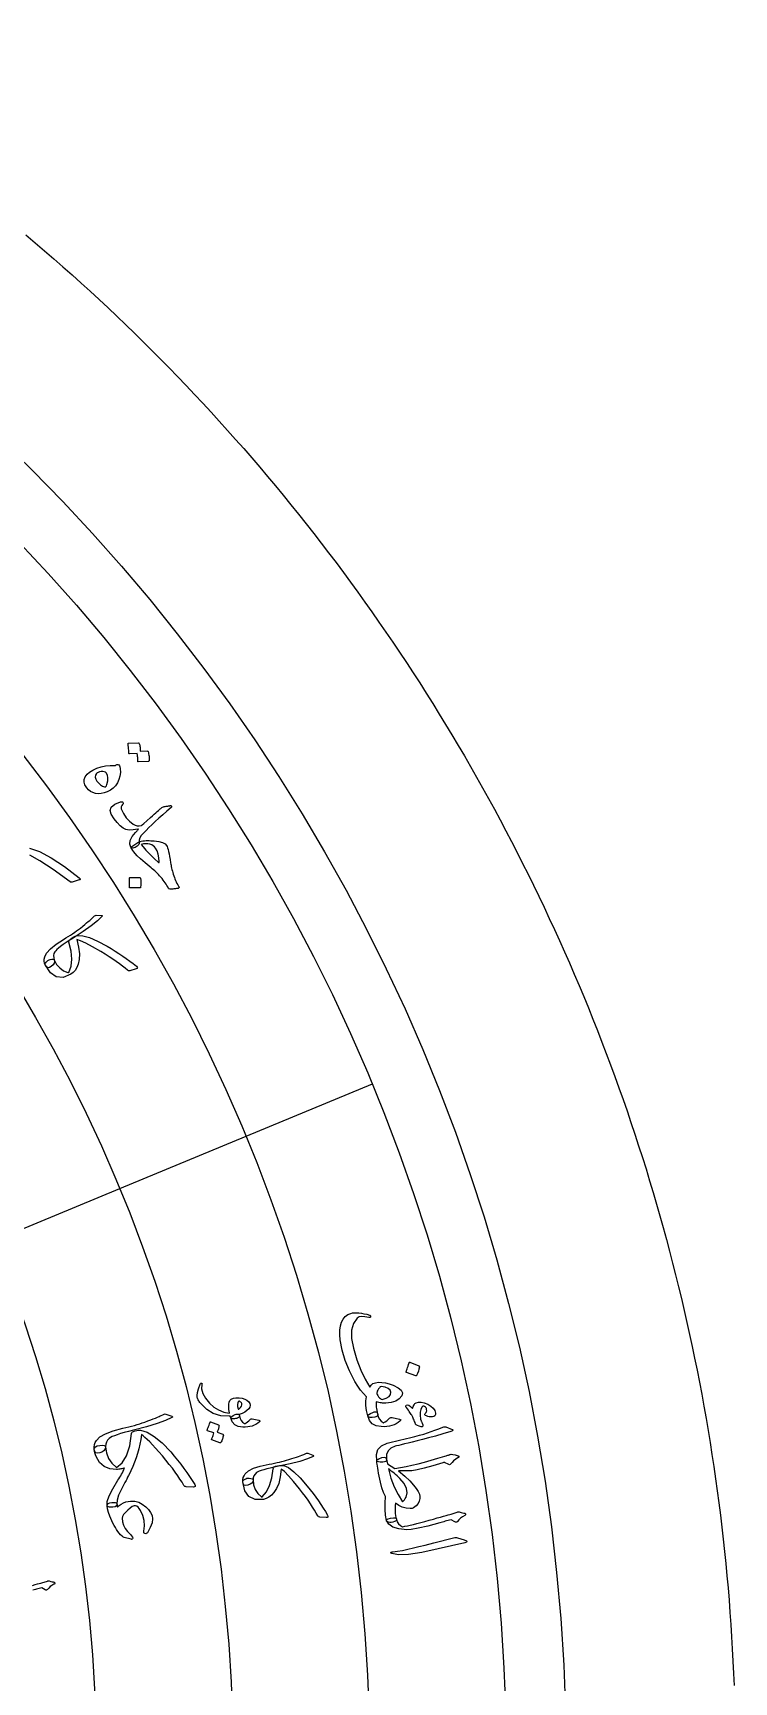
# Model space of a CAD drawing. Header units: millimetres. Extents: x -65 to 65, y -65 to 84.
# Drawn here: x 42.1 to 65, y 2.5 to 56.3 of the extents above; entities that cross this region are included whole.
import ezdxf

# ---------------------------------------------------------------- set-up
doc = ezdxf.new("R2010")
doc.units = ezdxf.units.MM
for name, color, linetype in [('CUT_OUTER', 1, 'Continuous'), ('ENGRAVE', 7, 'Continuous'), ('ENGRAVE_FINE', 8, 'Continuous'), ('GUIDE', 3, 'Continuous'), ('TEXT', 5, 'Continuous')]:
    doc.layers.add(name, color=color, linetype=linetype)

msp = doc.modelspace()

# ---------------------------------------------------------------- linework, layer by layer
at = {"layer": 'CUT_OUTER'}
msp.add_lwpolyline([(41.8491, 49.7359), (42.1534, 49.4782), (42.4562, 49.2186), (42.7574, 48.9571), (43.057, 48.6939), (43.355, 48.4288), (43.6513, 48.1618), (43.946, 47.8931), (44.2391, 47.6225), (44.5304, 47.3502), (44.8201, 47.0761), (45.1081, 46.8002), (45.3945, 46.5225), (45.6791, 46.2431), (45.9619, 45.9619), (46.2431, 45.6791), (46.5225, 45.3945), (46.8002, 45.1081), (47.0761, 44.8201), (47.3502, 44.5304), (47.6225, 44.2391), (47.8931, 43.946), (48.1618, 43.6513), (48.4288, 43.355), (48.6939, 43.057), (48.9571, 42.7574), (49.2186, 42.4562), (49.4782, 42.1534), (49.7359, 41.8491), (49.9917, 41.5431), (50.2457, 41.2356), (50.4978, 40.9265), (50.7479, 40.6159), (50.9962, 40.3037), (51.2425, 39.9901), (51.4869, 39.6749), (51.7294, 39.3582), (51.9699, 39.0401), (52.2085, 38.7205), (52.4451, 38.3994), (52.6797, 38.0769), (52.9124, 37.7529), (53.143, 37.4275), (53.3717, 37.1007), (53.5983, 36.7726), (53.8229, 36.443), (54.0455, 36.1121), (54.2661, 35.7798), (54.4846, 35.4461), (54.7011, 35.1111), (54.9155, 34.7748), (55.1278, 34.4372), (55.3381, 34.0983), (55.5463, 33.7581), (55.7524, 33.4167), (55.9564, 33.074), (56.1582, 32.73), (56.358, 32.3848), (56.5557, 32.0384), (56.7512, 31.6908), (56.9446, 31.3419), (57.1358, 30.9919), (57.3249, 30.6408), (57.5118, 30.2885), (57.6966, 29.935), (57.8792, 29.5804), (58.0596, 29.2247), (58.2378, 28.8679), (58.4138, 28.5101), (58.5877, 28.1511), (58.7593, 27.7911), (58.9287, 27.43), (59.0959, 27.0679), (59.2609, 26.7048), (59.4236, 26.3407), (59.5841, 25.9756), (59.7424, 25.6095), (59.8984, 25.2424), (60.0522, 24.8744), (60.2037, 24.5055), (60.3529, 24.1356), (60.4999, 23.7648), (60.6445, 23.3932), (60.7869, 23.0206), (60.927, 22.6472), (61.0648, 22.2729), (61.2004, 21.8978), (61.3336, 21.5219), (61.4645, 21.1452), (61.5931, 20.7676), (61.7193, 20.3893), (61.8433, 20.0102), (61.9649, 19.6304), (62.0842, 19.2498), (62.2011, 18.8685), (62.3157, 18.4865), (62.428, 18.1038), (62.5379, 17.7204), (62.6454, 17.3363), (62.7506, 16.9516), (62.8535, 16.5663), (62.9539, 16.1803), (63.052, 15.7937), (63.1478, 15.4065), (63.2411, 15.0188), (63.3321, 14.6305), (63.4206, 14.2416), (63.5068, 13.8522), (63.5906, 13.4622), (63.672, 13.0718), (63.751, 12.6809), (63.8277, 12.2895), (63.9019, 11.8976), (63.9737, 11.5053), (64.043, 11.1125), (64.11, 10.7194), (64.1746, 10.3258), (64.2367, 9.9318), (64.2965, 9.5375), (64.3538, 9.1428), (64.4087, 8.7477), (64.4611, 8.3524), (64.5112, 7.9567), (64.5588, 7.5607), (64.604, 7.1644), (64.6467, 6.7679), (64.687, 6.3711), (64.7249, 5.9741), (64.7603, 5.5768), (64.7933, 5.1794), (64.8239, 4.7817), (64.852, 4.3839), (64.8777, 3.9858), (64.9009, 3.5877), (64.9217, 3.1894), (64.9401, 2.791), (64.956, 2.3925)], dxfattribs=at)
at = {"layer": 'ENGRAVE'}
for radius in [57.525, 48.6086]:
    msp.add_circle((0, 0), radius, dxfattribs=at)
at = {"layer": 'ENGRAVE_FINE'}
for points in [[(53.1462, 22.0139), (44.9085, 18.6017)], [(44.9085, 18.6017), (36.6709, 15.1896)]]:
    msp.add_lwpolyline(points, dxfattribs=at)
for radius in [53.0668, 44.1504]:
    msp.add_circle((0, 0), radius, dxfattribs=at)
at = {"layer": 'GUIDE'}
msp.add_circle((0, 0), 59.475, dxfattribs=at)
at = {"layer": 'TEXT'}
for points in [[(45.8128, 32.8918), (45.8192, 32.8907), (45.8252, 32.887), (45.8308, 32.8807), (45.8361, 32.8718), (45.8466, 32.8342), (45.8553, 32.7968), (45.8621, 32.7595), (45.8672, 32.7224), (45.8704, 32.6851), (45.8717, 32.6474), (45.8711, 32.6091), (45.8686, 32.5704), (45.8659, 32.5614), (45.8609, 32.5547), (45.8537, 32.5504), (45.8442, 32.5485), (45.5166, 32.5336), (45.5109, 32.5354), (45.5067, 32.5413), (45.5041, 32.5511), (45.5032, 32.5649), (45.5039, 32.5753), (45.5037, 32.5914), (45.5025, 32.613), (45.5004, 32.6403), (45.4974, 32.6734), (45.4935, 32.7128), (45.4888, 32.7584), (45.4831, 32.8102), (45.2275, 32.7988), (45.2184, 32.8002), (45.2122, 32.8059), (45.209, 32.8162), (45.2087, 32.8308), (45.2085, 32.8434), (45.2076, 32.8631), (45.2062, 32.8897), (45.2041, 32.9234), (45.2012, 32.9643), (45.197, 33.0131), (45.1916, 33.0696), (45.185, 33.1338), (45.1859, 33.1417), (45.1888, 33.147), (45.1936, 33.1496), (45.2003, 33.1497), (45.5213, 33.1589), (45.5277, 33.1578), (45.5337, 33.1542), (45.5393, 33.1479), (45.5446, 33.1391), (45.555, 33.1081), (45.5635, 33.0769), (45.5702, 33.0456), (45.575, 33.014), (45.5781, 32.9825), (45.5798, 32.951), (45.58, 32.9196), (45.5787, 32.8883)], [(44.8481, 32.4514), (44.8781, 32.4344), (44.9012, 32.4074), (44.9175, 32.3704), (44.9271, 32.3234), (44.9318, 32.1933), (44.9183, 32.0712), (44.8867, 31.9572), (44.837, 31.8512), (44.7733, 31.7574), (44.697, 31.6774), (44.6081, 31.6114), (44.5066, 31.5591), (44.4057, 31.5231), (44.3077, 31.5028), (44.2124, 31.498), (44.1198, 31.5088), (44.0337, 31.5338), (43.9576, 31.572), (43.8914, 31.6232), (43.8352, 31.6876), (43.7765, 31.7824), (43.7488, 31.8744), (43.7521, 31.9638), (43.7863, 32.0504), (43.846, 32.1311), (43.9284, 32.2045), (44.0335, 32.2707), (44.1614, 32.3295), (44.3041, 32.3769), (44.4504, 32.407), (44.6003, 32.4196), (44.7539, 32.4147), (44.7603, 32.4155), (44.7696, 32.4193), (44.7816, 32.4263), (44.7963, 32.4365), (44.8128, 32.447), (44.8269, 32.4529), (44.8387, 32.4544), (44.8481, 32.4514)], [(44.4168, 31.7165), (44.4411, 31.7152), (44.4622, 31.7278), (44.4801, 31.7541), (44.4948, 31.7943), (44.5204, 31.9158), (44.525, 32.0197), (44.5087, 32.1059), (44.4715, 32.1744), (44.4447, 32.2003), (44.4087, 32.2162), (44.3638, 32.2222), (44.3098, 32.2183), (44.2563, 32.2076), (44.2126, 32.1934), (44.1787, 32.1756), (44.1546, 32.1545), (44.122, 32.0995), (44.1135, 32.0399), (44.1291, 31.9756), (44.1688, 31.9065), (44.2246, 31.8388), (44.2845, 31.7846), (44.3486, 31.7438), (44.4168, 31.7165)], [(45.5496, 29.9286), (45.5534, 29.8998), (45.548, 29.8715), (45.5337, 29.8439), (45.5103, 29.8167), (45.4783, 29.7879), (45.445, 29.7643), (45.4106, 29.7457), (45.375, 29.7323), (45.3417, 29.7252), (45.3143, 29.7257), (45.2927, 29.7338), (45.277, 29.7495), (45.2432, 29.8556), (45.2575, 29.9716), (45.3198, 30.0977), (45.4302, 30.234), (45.4505, 30.2557), (45.468, 30.2744), (45.4829, 30.2903), (45.4951, 30.3033), (45.5046, 30.3134), (45.5113, 30.3206), (45.5154, 30.3249), (45.5167, 30.3264), (45.5226, 30.3368), (45.522, 30.3429), (45.5151, 30.3448), (45.5017, 30.3424), (45.352, 30.3162), (45.2232, 30.3123), (45.1153, 30.3308), (45.0282, 30.3717), (44.9296, 30.4496), (44.8313, 30.5524), (44.733, 30.6801), (44.6346, 30.8326), (44.5967, 30.9538), (44.6343, 31.0605), (44.7475, 31.1528), (44.9367, 31.2302), (44.9622, 31.2356), (44.9838, 31.2354), (45.0015, 31.2298), (45.0153, 31.2187), (45.0235, 31.2041), (45.0246, 31.1878), (45.0186, 31.1698), (45.0054, 31.1503), (44.9772, 31.1085), (44.9607, 31.0699), (44.9558, 31.0344), (44.9624, 31.002), (45.0375, 30.8465), (45.1266, 30.7111), (45.23, 30.5957), (45.348, 30.5003), (45.4105, 30.4665), (45.4766, 30.4485), (45.5462, 30.4463), (45.6193, 30.46), (45.6452, 30.4795), (45.7029, 30.5289), (45.7923, 30.6084), (45.9134, 30.7178), (45.9784, 30.7759), (46.0373, 30.8283), (46.09, 30.8748), (46.1364, 30.9156), (46.1761, 30.9505), (46.2086, 30.9795), (46.2339, 31.0026), (46.252, 31.0197), (46.2814, 31.0435), (46.3092, 31.0614), (46.3356, 31.0732), (46.3605, 31.0791), (46.3932, 31.0838), (46.4237, 31.0882), (46.452, 31.0921), (46.4781, 31.0957), (46.5019, 31.0991), (46.5232, 31.1025), (46.542, 31.1059), (46.5584, 31.1093), (46.5723, 31.1109), (46.5839, 31.1086), (46.5932, 31.1025), (46.6, 31.0926), (46.6032, 31.0789), (46.6023, 31.0663), (46.5974, 31.055), (46.5884, 31.0448), (46.4465, 30.9233), (46.3131, 30.8067), (46.1881, 30.6951), (46.0715, 30.5884), (45.9631, 30.4868), (45.863, 30.3905), (45.771, 30.2995), (45.6872, 30.2138), (45.6127, 30.128), (45.565, 30.0519), (45.5439, 29.9854), (45.5496, 29.9286)], [(46.5712, 29.2435), (46.5774, 29.2031), (46.585, 29.161), (46.5939, 29.117), (46.6041, 29.0713), (46.6158, 29.0238), (46.6287, 28.9744), (46.643, 28.9232), (46.6586, 28.8703), (46.6768, 28.8179), (46.6956, 28.7664), (46.7151, 28.7159), (46.7353, 28.6664), (46.7567, 28.6182), (46.78, 28.5717), (46.8051, 28.5268), (46.8321, 28.4836), (46.8393, 28.47), (46.844, 28.4569), (46.8463, 28.4445), (46.846, 28.4327), (46.8423, 28.4223), (46.8341, 28.4139), (46.8215, 28.4076), (46.8045, 28.4033), (46.7679, 28.3995), (46.7338, 28.3958), (46.7023, 28.3923), (46.6732, 28.3891), (46.6468, 28.3863), (46.623, 28.3844), (46.602, 28.3833), (46.5836, 28.383), (46.5527, 28.3848), (46.5286, 28.3896), (46.5111, 28.3974), (46.5003, 28.4082), (46.4784, 28.4527), (46.4541, 28.4976), (46.4273, 28.5428), (46.3982, 28.5885), (46.3664, 28.6343), (46.3319, 28.6803), (46.2945, 28.7264), (46.2544, 28.7725), (46.2131, 28.8178), (46.1723, 28.8613), (46.1321, 28.903), (46.0924, 28.9428), (46.0531, 28.9807), (46.0139, 29.0166), (45.9749, 29.0504), (45.936, 29.0821), (45.7376, 29.245), (45.5841, 29.3756), (45.4755, 29.4747), (45.4122, 29.5427), (45.3732, 29.5951), (45.3377, 29.6469), (45.3057, 29.6984), (45.277, 29.7495), (45.4045, 29.8372), (45.502, 29.9005), (45.5695, 29.9392), (45.6071, 29.9534), (45.6617, 29.9585), (45.7161, 29.9623), (45.7702, 29.9648), (45.8241, 29.966), (45.8777, 29.966), (45.9311, 29.9646), (45.9842, 29.9619), (46.0371, 29.9579), (46.1884, 29.9365), (46.3059, 29.9047), (46.3893, 29.8626), (46.4388, 29.8104), (46.4551, 29.7765), (46.4718, 29.732), (46.4888, 29.6768), (46.506, 29.6111), (46.523, 29.5349), (46.5396, 29.4481), (46.5557, 29.351), (46.5712, 29.2435)], [(46.2022, 29.2849), (46.1898, 29.4088), (46.1655, 29.5231), (46.1293, 29.6279), (46.0813, 29.723), (46.0476, 29.7651), (46.0055, 29.8002), (45.955, 29.8281), (45.8961, 29.8489), (45.8331, 29.861), (45.7652, 29.8639), (45.6925, 29.8577), (45.6149, 29.8422), (45.6727, 29.7587), (45.7643, 29.6525), (45.8897, 29.5235), (46.0486, 29.3712), (46.1655, 29.2616), (46.1729, 29.2567), (46.1794, 29.2533), (46.1848, 29.2514), (46.1894, 29.2511), (46.1951, 29.2531), (46.1991, 29.2594), (46.2015, 29.27), (46.2022, 29.2849)], [(45.5657, 28.7592), (45.5719, 28.7578), (45.5775, 28.754), (45.5825, 28.7477), (45.587, 28.739), (45.5997, 28.6652), (45.6048, 28.5915), (45.6023, 28.5178), (45.5922, 28.4442), (45.5889, 28.4357), (45.5841, 28.4298), (45.5776, 28.4265), (45.5694, 28.4259), (45.2477, 28.4207), (45.2389, 28.4225), (45.2333, 28.4284), (45.231, 28.4384), (45.232, 28.4526), (45.2328, 28.4648), (45.2337, 28.4839), (45.2345, 28.5097), (45.2354, 28.5424), (45.236, 28.5822), (45.236, 28.6295), (45.2355, 28.6845), (45.2345, 28.747), (45.2353, 28.7559), (45.238, 28.7618), (45.2426, 28.7647), (45.249, 28.7646)], [(42.7764, 26.0718), (42.7857, 26.0186), (42.7717, 25.965), (42.7344, 25.9108), (42.6738, 25.8561), (42.6163, 25.8224), (42.5661, 25.8178), (42.5232, 25.8423), (42.4876, 25.8958), (42.4621, 25.9638), (42.4496, 26.032), (42.4502, 26.1003), (42.4638, 26.1688), (42.5261, 26.2952), (42.6498, 26.4332), (42.8349, 26.5828), (43.0817, 26.7438), (43.1581, 26.79), (43.2323, 26.8363), (43.3043, 26.8827), (43.3742, 26.9292), (43.4417, 26.9756), (43.5066, 27.022), (43.569, 27.0682), (43.6289, 27.1144), (43.704, 27.1743), (43.772, 27.229), (43.8327, 27.2785), (43.8862, 27.3229), (43.9321, 27.3619), (43.9702, 27.3952), (44.0003, 27.4229), (44.0226, 27.445), (44.0598, 27.4821), (44.0913, 27.5084), (44.1173, 27.5238), (44.1376, 27.5284), (44.3145, 27.5247), (44.3348, 27.521), (44.3445, 27.513), (44.3435, 27.5008), (44.3319, 27.4845), (44.1876, 27.3469), (43.9821, 27.185), (43.7155, 26.9987), (43.3877, 26.788), (43.2665, 26.7101), (43.1587, 26.6385), (43.0644, 26.573), (42.9835, 26.5137), (42.9162, 26.4607), (42.8627, 26.4142), (42.823, 26.374), (42.7971, 26.3402), (42.7667, 26.2787), (42.7531, 26.2134), (42.7564, 26.1445), (42.7764, 26.0718)], [(43.5073, 26.7352), (43.5668, 26.4868), (43.5953, 26.2699), (43.5931, 26.0846), (43.5606, 25.9312), (43.5148, 25.8231), (43.4593, 25.7327), (43.3943, 25.6599), (43.32, 25.6044), (43.0651, 25.5033), (42.8416, 25.5189), (42.649, 25.6506), (42.4859, 25.8985), (42.4798, 25.9194), (42.4817, 25.9425), (42.4918, 25.9678), (42.5099, 25.9952), (42.5396, 26.0281), (42.5711, 26.0541), (42.6045, 26.0733), (42.6396, 26.0857), (42.6931, 26.0971), (42.7334, 26.099), (42.7607, 26.0915), (42.7748, 26.0745), (42.852, 25.9283), (42.9525, 25.8105), (43.0763, 25.721), (43.2237, 25.6595), (43.2344, 25.6568), (43.243, 25.657), (43.2494, 25.66), (43.2535, 25.666), (43.3226, 25.865), (43.3461, 26.0951), (43.3235, 26.3564), (43.2543, 26.6483), (43.2525, 26.6823), (43.2693, 26.7177), (43.3045, 26.7545), (43.3583, 26.7927), (43.4088, 26.8216), (43.4564, 26.8438), (43.501, 26.8593), (43.5426, 26.8682), (43.7073, 26.8612), (43.9217, 26.8016), (44.1859, 26.6886), (44.4993, 26.5208), (44.6327, 26.4411), (44.7621, 26.3608), (44.8874, 26.28), (45.0088, 26.1985), (45.1261, 26.1165), (45.2394, 26.034), (45.3486, 25.951), (45.4538, 25.8676), (45.4811, 25.8375), (45.4888, 25.8125), (45.4769, 25.7928), (45.4453, 25.7782), (45.2441, 25.7215), (45.2226, 25.7174), (45.2022, 25.7187), (45.1829, 25.7254), (45.1646, 25.7375), (45.087, 25.8026), (45.0004, 25.8711), (44.905, 25.9429), (44.8007, 26.018), (44.6874, 26.0959), (44.5651, 26.1763), (44.4337, 26.2591), (44.2932, 26.3442), (44.0258, 26.4986), (43.8055, 26.6146), (43.6326, 26.6932), (43.5073, 26.7352)], [(53.8351, 12.1901), (53.9965, 12.1116), (54.0969, 12.0288), (54.1363, 11.9422), (54.1147, 11.8519), (54.0328, 11.7498), (53.9187, 11.6746), (53.7723, 11.6262), (53.5937, 11.6042), (53.5599, 11.6036), (53.5245, 11.605), (53.4875, 11.6083), (53.4489, 11.6136), (53.4088, 11.6206), (53.3672, 11.629), (53.3241, 11.639), (53.2795, 11.6505), (53.2757, 11.6128), (53.2744, 11.572), (53.2755, 11.528), (53.2792, 11.4809), (53.2859, 11.4305), (53.296, 11.3768), (53.3096, 11.3196), (53.3266, 11.259), (53.3302, 11.2439), (53.3309, 11.2296), (53.3287, 11.216), (53.3235, 11.2032), (53.3127, 11.1864), (53.2948, 11.1723), (53.2699, 11.1609), (53.2379, 11.1521), (53.1464, 11.1385), (53.0774, 11.1405), (53.0311, 11.1582), (53.0074, 11.1916), (52.9643, 11.3691), (52.9426, 11.5329), (52.9423, 11.6831), (52.9637, 11.82), (52.8679, 11.919), (52.7731, 12.0349), (52.6792, 12.1676), (52.5861, 12.3171), (52.4059, 12.6604), (52.2654, 13.0003), (52.1647, 13.3377), (52.1037, 13.6734), (52.0916, 13.8408), (52.0949, 13.9926), (52.1137, 14.129), (52.1481, 14.2501), (52.2001, 14.3535), (52.268, 14.4361), (52.352, 14.4977), (52.4522, 14.5382), (52.5106, 14.5508), (52.5742, 14.5576), (52.6429, 14.5585), (52.7168, 14.5535), (52.7959, 14.543), (52.8804, 14.5277), (52.9702, 14.5073), (53.0653, 14.4819), (53.0769, 14.4756), (53.0858, 14.4686), (53.0921, 14.4609), (53.0958, 14.4525), (53.0982, 14.4395), (53.0977, 14.4285), (53.0942, 14.4196), (53.0879, 14.4127), (53.0782, 14.4061), (53.0672, 14.4024), (53.055, 14.4017), (53.0415, 14.4039), (52.9115, 14.4303), (52.8045, 14.436), (52.7205, 14.4212), (52.6594, 14.3861), (52.5348, 14.2127), (52.4732, 13.9911), (52.4743, 13.7211), (52.537, 13.402), (52.6523, 13.0222), (52.7791, 12.6846), (52.9184, 12.3889), (53.0708, 12.1351), (53.1133, 12.2002), (53.1743, 12.2475), (53.2537, 12.2769), (53.3517, 12.2884), (53.4651, 12.2847), (53.5834, 12.2672), (53.7068, 12.2357), (53.8351, 12.1901)], [(54.6743, 12.8253), (54.6797, 12.8218), (54.6839, 12.8161), (54.6867, 12.8082), (54.6881, 12.798), (54.6767, 12.7213), (54.6581, 12.6473), (54.6322, 12.5759), (54.5992, 12.5073), (54.5934, 12.5001), (54.5869, 12.496), (54.5797, 12.495), (54.5717, 12.4973), (54.2644, 12.6043), (54.2565, 12.6091), (54.2531, 12.6168), (54.2541, 12.6275), (54.2596, 12.641), (54.2643, 12.6527), (54.2712, 12.6711), (54.2802, 12.6962), (54.2914, 12.7279), (54.3046, 12.7667), (54.3197, 12.8131), (54.3368, 12.8671), (54.3557, 12.9287), (54.3592, 12.9372), (54.3637, 12.942), (54.369, 12.9433), (54.3751, 12.9409)], [(48.4836, 11.1859), (48.2085, 11.1985), (47.9641, 11.2688), (47.7499, 11.3964), (47.5656, 11.5811), (47.5448, 11.608), (47.5255, 11.6349), (47.5076, 11.6617), (47.4912, 11.6885), (47.4765, 11.715), (47.4637, 11.7412), (47.4528, 11.7671), (47.4439, 11.7927), (47.4372, 11.8603), (47.4504, 11.9555), (47.4835, 12.0785), (47.5361, 12.2295), (47.5448, 12.2465), (47.5546, 12.2577), (47.5655, 12.2632), (47.5774, 12.2628), (47.5879, 12.2578), (47.5942, 12.2493), (47.5965, 12.2373), (47.5946, 12.2218), (47.5843, 12.076), (47.6225, 11.9252), (47.7092, 11.769), (47.8444, 11.6069), (47.9855, 11.4812), (48.1385, 11.3853), (48.3036, 11.3193), (48.4809, 11.2832), (48.4865, 11.2851), (48.4906, 11.2879), (48.4932, 11.2916), (48.4944, 11.2962), (48.4757, 11.4044), (48.4668, 11.4982), (48.4678, 11.5776), (48.4787, 11.6427), (48.5064, 11.6977), (48.5531, 11.7394), (48.6188, 11.7676), (48.7035, 11.7823), (48.715, 11.7832), (48.7267, 11.7838), (48.7388, 11.784), (48.7512, 11.7839), (48.764, 11.7835), (48.7775, 11.7829), (48.7917, 11.782), (48.8066, 11.7808), (48.9049, 11.7657), (48.9898, 11.7389), (49.0613, 11.7005), (49.1193, 11.6505), (49.1579, 11.5943), (49.1708, 11.5374), (49.1582, 11.48), (49.12, 11.422), (49.0612, 11.3656), (48.9891, 11.3165), (48.9037, 11.2748), (48.805, 11.2403), (48.8065, 11.2342), (48.8082, 11.2283), (48.81, 11.2227), (48.8119, 11.2173), (48.8139, 11.2119), (48.8157, 11.2062), (48.8174, 11.2003), (48.8189, 11.1942), (48.8192, 11.1721), (48.8094, 11.1526), (48.7895, 11.1358), (48.7595, 11.1216), (48.7254, 11.1107), (48.6901, 11.1033), (48.6537, 11.0993), (48.616, 11.0986), (48.5822, 11.1013), (48.5571, 11.1072), (48.5407, 11.1164), (48.5332, 11.1287), (48.5196, 11.1876), (48.5138, 11.1867), (48.5059, 11.1861), (48.4958, 11.1858), (48.4836, 11.1859)], [(53.7623, 11.9684), (53.7365, 12.0361), (53.674, 12.0893), (53.5747, 12.1281), (53.4386, 12.1523), (53.4255, 12.1448), (53.4127, 12.1357), (53.4002, 12.1252), (53.3881, 12.113), (53.3765, 12.0998), (53.3654, 12.0861), (53.3549, 12.0718), (53.3451, 12.0569), (53.3291, 12.0288), (53.3169, 12.0006), (53.3084, 11.9723), (53.3036, 11.944), (53.3045, 11.9162), (53.3138, 11.8861), (53.3314, 11.8538), (53.3574, 11.8191), (53.3874, 11.7853), (53.4162, 11.759), (53.4437, 11.7403), (53.47, 11.7292), (53.6056, 11.774), (53.6995, 11.8288), (53.7518, 11.8936), (53.7623, 11.9684)], [(48.8004, 11.4168), (48.8502, 11.463), (48.8823, 11.5085), (48.8968, 11.5531), (48.8937, 11.597), (48.881, 11.6206), (48.8651, 11.6405), (48.8459, 11.6568), (48.8234, 11.6693), (48.8123, 11.6725), (48.8016, 11.6707), (48.7911, 11.6641), (48.7811, 11.6526), (48.7603, 11.6137), (48.752, 11.5625), (48.756, 11.4991), (48.7724, 11.4234), (48.7758, 11.416), (48.7816, 11.4124), (48.7898, 11.4127), (48.8004, 11.4168)], [(53.7994, 11.14), (54.0401, 11.0856), (54.0673, 11.0758), (54.0791, 11.0619), (54.0756, 11.044), (54.0568, 11.022), (53.9962, 10.9762), (53.9312, 10.937), (53.8619, 10.9045), (53.7882, 10.8784), (53.7098, 10.8591), (53.626, 10.8466), (53.5369, 10.8407), (53.4426, 10.8416), (53.2784, 10.869), (53.1512, 10.9371), (53.0607, 11.0457), (53.0067, 11.1951), (53.0142, 11.2153), (53.0443, 11.2406), (53.0968, 11.2712), (53.1719, 11.3071), (53.213, 11.3216), (53.2481, 11.3279), (53.2769, 11.326), (53.2997, 11.3159), (53.3097, 11.306), (53.3173, 11.2939), (53.3227, 11.2794), (53.3258, 11.2625), (53.3494, 11.1656), (53.3871, 11.0849), (53.4388, 11.0204), (53.5047, 10.9721), (53.5095, 10.9703), (53.5152, 10.9705), (53.5219, 10.9728), (53.5296, 10.9772), (53.5769, 11.0014), (53.6237, 11.0325), (53.67, 11.0704), (53.7157, 11.1152), (53.7334, 11.1305), (53.7532, 11.1397), (53.7753, 11.1428), (53.7994, 11.14)], [(54.5677, 10.9273), (54.5496, 10.9725), (54.5326, 11.0145), (54.5167, 11.0531), (54.5019, 11.0884), (54.488, 11.1201), (54.4749, 11.148), (54.4626, 11.1721), (54.451, 11.1924), (54.4384, 11.2127), (54.4228, 11.2372), (54.4043, 11.2657), (54.3829, 11.2982), (54.3583, 11.3348), (54.3302, 11.3753), (54.2988, 11.4198), (54.264, 11.4682), (54.2523, 11.4884), (54.2483, 11.507), (54.2521, 11.524), (54.2637, 11.5393), (54.2969, 11.5541), (54.3419, 11.5418), (54.3986, 11.5025), (54.467, 11.4359), (54.4878, 11.5023), (54.5142, 11.5549), (54.5462, 11.5937), (54.584, 11.6187), (54.6611, 11.6384), (54.7496, 11.6369), (54.8496, 11.6142), (54.961, 11.57), (55.0648, 11.5109), (55.142, 11.4436), (55.1925, 11.3683), (55.2163, 11.285), (55.2144, 11.2355), (55.1969, 11.1985), (55.164, 11.174), (55.1156, 11.1621), (55.0611, 11.1595), (55.0099, 11.1634), (54.9621, 11.1735), (54.9176, 11.19), (54.8849, 11.2088), (54.868, 11.229), (54.8671, 11.2505), (54.882, 11.2734), (54.9057, 11.301), (54.9211, 11.3306), (54.9282, 11.3623), (54.927, 11.3961), (54.9199, 11.4304), (54.9065, 11.4591), (54.8869, 11.4822), (54.861, 11.4997), (54.8319, 11.5104), (54.807, 11.5101), (54.7862, 11.4989), (54.7695, 11.4768), (54.7349, 11.3997), (54.7161, 11.3109), (54.713, 11.2104), (54.7255, 11.0981), (54.7278, 11.0886), (54.7309, 11.078), (54.735, 11.0665), (54.7399, 11.054), (54.7456, 11.0404), (54.7516, 11.0258), (54.7582, 11.01), (54.7651, 10.9932), (54.7724, 10.9749), (54.779, 10.9583), (54.7851, 10.9435), (54.7906, 10.9305), (54.7953, 10.919), (54.7991, 10.9087), (54.802, 10.8996), (54.8039, 10.8918), (54.8053, 10.8765), (54.803, 10.8634), (54.7971, 10.8523), (54.7876, 10.8434), (54.778, 10.837), (54.7684, 10.833), (54.7588, 10.8313), (54.7492, 10.832), (54.6778, 10.8543), (54.6238, 10.8775), (54.5871, 10.9019), (54.5677, 10.9273)], [(44.4494, 10.1803), (44.4403, 10.1203), (44.4062, 10.0681), (44.3471, 10.0237), (44.2629, 9.987), (44.1895, 9.9716), (44.1344, 9.9845), (44.0974, 10.0257), (44.0785, 10.0953), (44.0755, 10.1768), (44.0865, 10.2538), (44.1115, 10.3263), (44.1504, 10.3945), (44.2618, 10.5071), (44.4428, 10.6105), (44.6934, 10.7046), (45.0139, 10.7891), (45.1119, 10.8114), (45.2075, 10.8346), (45.3009, 10.8586), (45.3919, 10.8835), (45.4805, 10.9092), (45.5662, 10.9358), (45.6492, 10.9631), (45.7295, 10.9912), (45.8309, 11.0286), (45.9228, 11.063), (46.0051, 11.0945), (46.078, 11.123), (46.1408, 11.1484), (46.1932, 11.1706), (46.2352, 11.1896), (46.2668, 11.2053), (46.3196, 11.2319), (46.3626, 11.2488), (46.3958, 11.2561), (46.4192, 11.2538), (46.6069, 11.1865), (46.6273, 11.1751), (46.6349, 11.163), (46.6295, 11.1503), (46.6113, 11.137), (46.4086, 11.0409), (46.1318, 10.9407), (45.7811, 10.8363), (45.3564, 10.7275), (45.1994, 10.6874), (45.0589, 10.6492), (44.9349, 10.6127), (44.8276, 10.5782), (44.7369, 10.5455), (44.6633, 10.5148), (44.6067, 10.486), (44.567, 10.4592), (44.5127, 10.4043), (44.475, 10.3395), (44.4539, 10.2648), (44.4494, 10.1803)], [(48.2807, 10.591), (48.2855, 10.588), (48.289, 10.5831), (48.2913, 10.5764), (48.2924, 10.5677), (48.2874, 10.5348), (48.2811, 10.5026), (48.2733, 10.4711), (48.2641, 10.4403), (48.2533, 10.4101), (48.2408, 10.38), (48.2266, 10.3503), (48.2107, 10.3208), (48.2053, 10.3146), (48.1988, 10.311), (48.1914, 10.31), (48.183, 10.3116), (47.9119, 10.4074), (47.9079, 10.4108), (47.9066, 10.4167), (47.9081, 10.4252), (47.9122, 10.4364), (47.9166, 10.4443), (47.9222, 10.457), (47.929, 10.4743), (47.937, 10.4964), (47.9465, 10.5233), (47.9575, 10.5555), (47.97, 10.5928), (47.984, 10.6353), (47.7725, 10.7102), (47.7656, 10.7143), (47.7627, 10.7209), (47.7638, 10.7299), (47.7688, 10.7415), (47.7732, 10.7515), (47.7795, 10.7672), (47.7879, 10.7885), (47.7983, 10.8156), (47.8106, 10.8487), (47.8248, 10.8883), (47.8407, 10.9343), (47.8584, 10.9869), (47.862, 10.9927), (47.8662, 10.9959), (47.8711, 10.9964), (47.8765, 10.9942), (48.1401, 10.8961), (48.1449, 10.8932), (48.1485, 10.8883), (48.1508, 10.8816), (48.152, 10.8729), (48.1492, 10.8452), (48.1449, 10.818), (48.1391, 10.7912), (48.1317, 10.7649), (48.1229, 10.7391), (48.1129, 10.7139), (48.1018, 10.6892), (48.0895, 10.6651)], [(49.2379, 11.095), (49.4526, 11.0504), (49.4769, 11.0421), (49.4877, 11.03), (49.4848, 11.014), (49.4684, 10.9942), (49.4153, 10.9525), (49.3581, 10.9167), (49.297, 10.8867), (49.232, 10.8624), (49.1625, 10.844), (49.0883, 10.8315), (49.0092, 10.8249), (48.9253, 10.8243), (48.779, 10.8461), (48.6649, 10.9046), (48.5828, 10.9998), (48.5324, 11.1318), (48.5388, 11.1498), (48.5652, 11.1728), (48.6114, 11.2008), (48.6775, 11.2339), (48.7139, 11.2474), (48.7449, 11.2535), (48.7706, 11.2523), (48.791, 11.2436), (48.8, 11.235), (48.807, 11.2243), (48.812, 11.2115), (48.815, 11.1966), (48.8375, 11.1108), (48.8722, 11.0397), (48.9192, 10.9831), (48.9785, 10.9412), (48.9828, 10.9397), (48.9879, 10.94), (48.9938, 10.9421), (49.0006, 10.9461), (49.0422, 10.9684), (49.0833, 10.9967), (49.1239, 11.0311), (49.1639, 11.0717), (49.1793, 11.0855), (49.1968, 11.094), (49.2163, 11.0972), (49.2379, 11.095)], [(55.7581, 10.7524), (55.7701, 10.7473), (55.7785, 10.742), (55.7833, 10.7365), (55.7844, 10.7307), (55.7814, 10.7211), (55.7689, 10.7106), (55.7468, 10.6992), (55.7153, 10.6869), (55.4553, 10.6057), (55.2141, 10.5341), (54.9919, 10.4719), (54.7887, 10.4191), (54.6143, 10.377), (54.4581, 10.339), (54.3199, 10.3052), (54.1999, 10.2756), (54.098, 10.2504), (54.014, 10.2298), (53.9481, 10.2137), (53.9003, 10.2022), (53.7616, 10.1433), (53.6683, 10.0537), (53.6202, 9.9333), (53.6171, 9.7821), (53.6138, 9.7397), (53.5936, 9.7092), (53.5564, 9.6908), (53.5023, 9.6845), (53.415, 9.6858), (53.3516, 9.6927), (53.312, 9.7053), (53.2963, 9.7236), (53.2859, 9.9324), (53.3391, 10.0978), (53.4565, 10.2202), (53.6382, 10.2995), (53.7278, 10.3237), (53.8177, 10.3474), (53.908, 10.3704), (53.9986, 10.3928), (54.0895, 10.4148), (54.1807, 10.4366), (54.2721, 10.4583), (54.3638, 10.4798), (54.5388, 10.5206), (54.6956, 10.5607), (54.8344, 10.6001), (54.955, 10.639), (55.0702, 10.6797), (55.1926, 10.7247), (55.3223, 10.7741), (55.4592, 10.8279), (55.4841, 10.8363), (55.5075, 10.8402), (55.5296, 10.8395), (55.5502, 10.8342)], [(44.4486, 10.1838), (44.4752, 9.9823), (44.5434, 9.8031), (44.6533, 9.6455), (44.8053, 9.5092), (44.9919, 9.6571), (45.1362, 9.8916), (45.2368, 10.213), (45.292, 10.6218), (45.3021, 10.6472), (45.3264, 10.6694), (45.365, 10.6884), (45.4178, 10.7042), (45.4723, 10.7159), (45.5194, 10.7234), (45.5591, 10.7268), (45.5914, 10.7261), (45.8028, 10.6634), (46.0379, 10.525), (46.296, 10.3095), (46.5759, 10.0156), (46.6897, 9.8812), (46.799, 9.7473), (46.9037, 9.6138), (47.0039, 9.4808), (47.0995, 9.3486), (47.1905, 9.2176), (47.277, 9.0876), (47.3588, 8.9589), (47.3767, 8.918), (47.3756, 8.8895), (47.3556, 8.8734), (47.3166, 8.8697), (47.0824, 8.8797), (47.058, 8.8832), (47.0367, 8.8922), (47.0186, 8.9065), (47.0035, 8.9262), (46.9446, 9.0247), (46.8777, 9.1296), (46.8028, 9.2408), (46.7198, 9.3583), (46.6286, 9.4819), (46.5287, 9.6115), (46.4202, 9.747), (46.303, 9.8882), (46.1863, 10.0233), (46.0783, 10.1442), (45.9793, 10.2512), (45.8894, 10.3444), (45.8083, 10.4239), (45.736, 10.4897), (45.6726, 10.5419), (45.6179, 10.5806), (45.5957, 10.4237), (45.5673, 10.2695), (45.5328, 10.1177), (45.4921, 9.9686), (45.4458, 9.8225), (45.3943, 9.6796), (45.3375, 9.5401), (45.2755, 9.4039), (45.2373, 9.3235), (45.2023, 9.2516), (45.1707, 9.1881), (45.1423, 9.1331), (45.1175, 9.0863), (45.0967, 9.0475), (45.0798, 9.0167), (45.0668, 8.9939), (44.9544, 8.7842), (44.8757, 8.602), (44.831, 8.4466), (44.8206, 8.3176), (44.8088, 8.2627), (44.7644, 8.2278), (44.6872, 8.2129), (44.5773, 8.2179), (44.5456, 8.2237), (44.5222, 8.2323), (44.5069, 8.2438), (44.4999, 8.2581), (44.5062, 8.3954), (44.5673, 8.5793), (44.6826, 8.8108), (44.8514, 9.0908), (44.8833, 9.1399), (44.914, 9.1893), (44.9435, 9.239), (44.9717, 9.289), (44.9987, 9.3392), (45.0244, 9.3897), (45.0488, 9.4405), (45.072, 9.4915), (45.0437, 9.4825), (45.014, 9.4747), (44.9829, 9.4679), (44.9504, 9.4622), (44.9164, 9.4571), (44.8808, 9.4522), (44.8435, 9.4473), (44.8045, 9.4426), (44.5858, 9.4608), (44.4027, 9.5373), (44.2549, 9.6719), (44.1418, 9.8645), (44.1168, 9.9236), (44.0978, 9.9817), (44.0851, 10.039), (44.0785, 10.0953), (44.0864, 10.144), (44.1198, 10.1826), (44.1787, 10.2112), (44.2633, 10.2296), (44.3439, 10.2358), (44.4017, 10.2302), (44.4366, 10.2128), (44.4486, 10.1838)], [(49.2623, 9.0985), (49.252, 9.0456), (49.2198, 9.0004), (49.1656, 8.9631), (49.0895, 8.9336), (49.0238, 8.9227), (48.9753, 8.9363), (48.9439, 8.9744), (48.9297, 9.0371), (48.9302, 9.1098), (48.9428, 9.1779), (48.9678, 9.2415), (49.0049, 9.3007), (49.1082, 9.3965), (49.2729, 9.4813), (49.4993, 9.555), (49.7872, 9.6174), (49.8751, 9.6333), (49.9609, 9.6501), (50.0448, 9.6678), (50.1266, 9.6863), (50.2062, 9.7056), (50.2834, 9.7258), (50.3582, 9.7467), (50.4306, 9.7684), (50.5222, 9.7976), (50.6051, 9.8245), (50.6795, 9.8491), (50.7453, 9.8715), (50.8022, 9.8915), (50.8496, 9.9091), (50.8877, 9.9242), (50.9164, 9.9369), (50.9643, 9.9583), (51.0032, 9.9716), (51.0329, 9.9767), (51.0536, 9.9738), (51.2175, 9.9073), (51.2352, 9.8965), (51.2414, 9.8856), (51.2361, 9.8746), (51.2194, 9.8635), (51.0355, 9.7864), (50.7858, 9.7085), (50.4702, 9.6295), (50.0889, 9.5495), (49.9479, 9.52), (49.8216, 9.4915), (49.7101, 9.464), (49.6134, 9.4375), (49.5317, 9.412), (49.4651, 9.3876), (49.4137, 9.3642), (49.3774, 9.3419), (49.327, 9.2952), (49.2911, 9.2391), (49.2695, 9.1736), (49.2623, 9.0985)], [(53.5837, 8.5589), (53.5215, 8.6945), (53.4666, 8.8502), (53.4188, 9.026), (53.378, 9.2219), (53.3595, 9.3205), (53.3435, 9.4089), (53.3301, 9.487), (53.3194, 9.555), (53.3109, 9.6127), (53.3041, 9.66), (53.2993, 9.697), (53.2963, 9.7236), (53.3015, 9.7389), (53.3153, 9.7553), (53.3377, 9.7728), (53.3686, 9.7914), (53.4646, 9.8344), (53.538, 9.8472), (53.5888, 9.8298), (53.6171, 9.7821), (53.6483, 9.6304), (53.8935, 9.4724), (54.0693, 9.5035), (54.2532, 9.5402), (54.4454, 9.5826), (54.6458, 9.6307), (54.8541, 9.6844), (55.0701, 9.7439), (55.2939, 9.8092), (55.5254, 9.8803), (55.5586, 9.8899), (55.5884, 9.8986), (55.6146, 9.9064), (55.6372, 9.9135), (55.6564, 9.9198), (55.6719, 9.9258), (55.6838, 9.9313), (55.692, 9.9365), (55.7259, 9.9425), (55.7803, 9.937), (55.8551, 9.9199), (55.9504, 9.8911), (55.9608, 9.8867), (55.9687, 9.881), (55.9741, 9.8738), (55.977, 9.8653), (55.977, 9.8562), (55.9737, 9.8475), (55.9671, 9.8392), (55.9573, 9.8313), (55.875, 9.7769), (55.8075, 9.7252), (55.7546, 9.6761), (55.7165, 9.6297), (55.6988, 9.6096), (55.6774, 9.6002), (55.6524, 9.6016), (55.6236, 9.6136), (55.5343, 9.6624), (55.52, 9.6678), (55.5018, 9.6691), (55.4798, 9.6664), (55.4538, 9.6598), (55.1234, 9.5607), (54.844, 9.4854), (54.6158, 9.4336), (54.4386, 9.4051), (54.4066, 9.4024), (54.3682, 9.4004), (54.3235, 9.3991), (54.2724, 9.3986), (54.2153, 9.3986), (54.1524, 9.399), (54.0836, 9.3997), (54.0091, 9.4007), (54.2117, 9.2237), (54.3755, 9.068), (54.5007, 8.9342), (54.5874, 8.8228), (54.6477, 8.7235), (54.6879, 8.6361), (54.7082, 8.5609), (54.7087, 8.4978), (54.6878, 8.412), (54.6453, 8.3318), (54.5812, 8.2572), (54.4957, 8.1883), (54.4781, 8.1783), (54.4552, 8.1712), (54.4267, 8.1669), (54.3928, 8.1655), (54.2562, 8.1798), (54.1299, 8.2138), (54.0138, 8.2674), (53.9079, 8.3406), (53.9018, 8.2708), (53.8984, 8.2024), (53.8977, 8.1354), (53.8996, 8.0696), (53.9045, 8.0053), (53.9126, 7.9423), (53.9238, 7.8807), (53.9382, 7.8205), (53.9401, 7.7976), (53.9315, 7.7777), (53.9125, 7.7609), (53.8829, 7.7471), (53.8198, 7.726), (53.7658, 7.7148), (53.7209, 7.7136), (53.6851, 7.7223), (53.6557, 7.7368), (53.6343, 7.7502), (53.6209, 7.7625), (53.6154, 7.7737), (53.5838, 7.9513), (53.5681, 8.1413), (53.5682, 8.3437), (53.5837, 8.5589)], [(50.1817, 9.4576), (50.1488, 9.2042), (50.098, 8.9915), (50.0298, 8.8192), (49.9448, 8.6874), (49.8634, 8.6029), (49.7793, 8.5382), (49.6926, 8.4933), (49.6034, 8.468), (49.3293, 8.4644), (49.126, 8.5587), (48.993, 8.7505), (48.9291, 9.0402), (48.9309, 9.062), (48.9409, 9.0828), (48.9593, 9.1029), (48.9861, 9.122), (49.0255, 9.1421), (49.0642, 9.1552), (49.1022, 9.1613), (49.1395, 9.1603), (49.1935, 9.1519), (49.2319, 9.1393), (49.2546, 9.1225), (49.2618, 9.1017), (49.2818, 8.9375), (49.3336, 8.7916), (49.4173, 8.6638), (49.5331, 8.5538), (49.5422, 8.5474), (49.5502, 8.5446), (49.5573, 8.5452), (49.5633, 8.5493), (49.6988, 8.7105), (49.8028, 8.9171), (49.875, 9.1692), (49.9145, 9.4667), (49.9249, 9.499), (49.9532, 9.5261), (49.9992, 9.548), (50.0631, 9.5645), (50.1206, 9.5734), (50.173, 9.5772), (50.2202, 9.5758), (50.2622, 9.5692), (50.4135, 9.504), (50.5927, 9.3718), (50.7991, 9.172), (51.032, 8.9034), (51.1282, 8.7814), (51.2205, 8.6603), (51.3087, 8.54), (51.393, 8.4206), (51.4734, 8.3022), (51.5498, 8.1847), (51.6222, 8.0682), (51.6908, 7.9528), (51.7056, 7.9148), (51.7038, 7.8888), (51.6856, 7.8746), (51.651, 7.8723), (51.4428, 7.891), (51.4212, 7.8949), (51.4026, 7.9034), (51.3869, 7.9165), (51.3742, 7.9343), (51.3249, 8.0229), (51.2685, 8.1178), (51.2049, 8.2189), (51.1343, 8.3262), (51.0562, 8.4394), (50.9706, 8.5581), (50.8774, 8.6824), (50.7765, 8.812), (50.5818, 9.0516), (50.4174, 9.2386), (50.2839, 9.3737), (50.1817, 9.4576)], [(54.2574, 8.5452), (54.2941, 8.6781), (54.2715, 8.8242), (54.1894, 8.9829), (54.0478, 9.1538), (54.0048, 9.1974), (53.9606, 9.2395), (53.9152, 9.2802), (53.8687, 9.3195), (53.8214, 9.3574), (53.7739, 9.3941), (53.726, 9.4296), (53.6779, 9.4637), (53.7621, 9.1612), (53.8673, 8.8818), (53.9938, 8.6253), (54.142, 8.3914), (54.1714, 8.4182), (54.2004, 8.4527), (54.2291, 8.4951), (54.2574, 8.5452)], [(45.2871, 7.1645), (45.0571, 7.2265), (45.0339, 7.2353), (45.0148, 7.2443), (44.9997, 7.2535), (44.9888, 7.2629), (44.9418, 7.3119), (44.8964, 7.3652), (44.8529, 7.4228), (44.811, 7.4847), (44.7704, 7.5506), (44.7307, 7.6201), (44.6919, 7.6933), (44.6539, 7.7703), (44.5898, 7.915), (44.5427, 8.0445), (44.5127, 8.1588), (44.4999, 8.2581), (44.5103, 8.2989), (44.5399, 8.3301), (44.5889, 8.3518), (44.6571, 8.3639), (44.7202, 8.3663), (44.7681, 8.3618), (44.8007, 8.3503), (44.8179, 8.3318), (44.8186, 8.3283), (44.8192, 8.3247), (44.8199, 8.3212), (44.8206, 8.3176), (44.8228, 8.2908), (44.8266, 8.2648), (44.8322, 8.2396), (44.8395, 8.2151), (44.8955, 8.2697), (44.96, 8.316), (45.0329, 8.3538), (45.1143, 8.3832), (45.2643, 8.4131), (45.403, 8.4118), (45.5304, 8.379), (45.6465, 8.3146), (45.7602, 8.2246), (45.8514, 8.1325), (45.9202, 8.0384), (45.9665, 7.9426), (45.9849, 7.8338), (45.9658, 7.7037), (45.9089, 7.5527), (45.814, 7.3813), (45.7982, 7.3611), (45.7796, 7.3498), (45.7583, 7.3473), (45.7341, 7.3536), (45.7143, 7.365), (45.7022, 7.3808), (45.6975, 7.4011), (45.7004, 7.4259), (45.7212, 7.6036), (45.71, 7.7767), (45.6668, 7.9449), (45.5917, 8.1077), (45.5513, 8.1703), (45.5105, 8.2165), (45.4694, 8.2464), (45.4281, 8.2599), (45.3795, 8.2562), (45.3209, 8.2312), (45.2524, 8.1851), (45.1738, 8.118), (45.0963, 8.0398), (45.0402, 7.9694), (45.0058, 7.9065), (44.9929, 7.8512), (45.0012, 7.7372), (45.0333, 7.6269), (45.0894, 7.52), (45.1694, 7.4164), (45.2578, 7.3246), (45.3005, 7.2765), (45.327, 7.2368), (45.3375, 7.2054), (45.332, 7.1826), (45.3224, 7.1721), (45.3117, 7.1656), (45.3, 7.1631), (45.2871, 7.1645)], [(55.9905, 8.0615), (56.0526, 8.0449), (56.1018, 8.0321), (56.1381, 8.0231), (56.1615, 8.0179), (56.1766, 8.0134), (56.1879, 8.0065), (56.1954, 7.9972), (56.1991, 7.9854), (56.1988, 7.9714), (56.1937, 7.959), (56.1838, 7.9484), (56.169, 7.9395), (56.0964, 7.8978), (56.0323, 7.8512), (55.9766, 7.7998), (55.9293, 7.7436), (55.9139, 7.7276), (55.8949, 7.7209), (55.8724, 7.7237), (55.8462, 7.7358), (55.7236, 7.8014), (55.6746, 7.7889), (55.6265, 7.7766), (55.5793, 7.7644), (55.5329, 7.7523), (55.4875, 7.7403), (55.4429, 7.7285), (55.3993, 7.7168), (55.3565, 7.7053), (54.9605, 7.599), (54.6497, 7.525), (54.4242, 7.4827), (54.2839, 7.4719), (54.0222, 7.5045), (53.8235, 7.5662), (53.6878, 7.657), (53.6149, 7.7773), (53.6144, 7.7808), (53.6138, 7.7844), (53.6133, 7.7879), (53.6128, 7.7914), (53.6299, 7.8154), (53.6741, 7.8357), (53.7454, 7.8522), (53.8438, 7.865), (53.8806, 7.8669), (53.9085, 7.8608), (53.9275, 7.8465), (53.9377, 7.8241), (53.9689, 7.7363), (54.0126, 7.6656), (54.0689, 7.6121), (54.1378, 7.5757), (54.2125, 7.5893), (54.2972, 7.6067), (54.3919, 7.6281), (54.4965, 7.6535), (54.6107, 7.6825), (54.734, 7.7149), (54.8664, 7.7508), (55.0079, 7.7902), (55.1472, 7.8278), (55.2722, 7.8621), (55.3831, 7.893), (55.4799, 7.9206), (55.5625, 7.9443), (55.6311, 7.9637), (55.6857, 7.9788), (55.7263, 7.9896), (55.9254, 8.0558), (55.9454, 8.0599), (55.963, 8.0622), (55.978, 8.0627), (55.9905, 8.0615)], [(56.1511, 7.1475), (56.2221, 7.1205), (56.2491, 7.0949), (56.232, 7.0708), (56.1709, 7.0482), (55.3004, 6.8537), (54.7657, 6.7371), (54.335, 6.673), (54.0083, 6.6603), (53.7859, 6.6984), (53.7669, 6.708), (53.7561, 6.7173), (53.7536, 6.7262), (53.7594, 6.7348), (53.7692, 6.7424), (53.7824, 6.7485), (53.7989, 6.7533), (53.8188, 6.7567), (53.9745, 6.7763), (54.1388, 6.8042), (54.3116, 6.8405), (54.4929, 6.8852), (54.5404, 6.8961), (54.6685, 6.9267), (54.8772, 6.9773), (55.1664, 7.0481), (55.8066, 7.2124), (55.841, 7.2187), (55.8731, 7.221), (55.903, 7.2192), (55.9307, 7.2134)]]:
    msp.add_lwpolyline(points, close=True, dxfattribs=at)
for points in [[(41.9672, 29.7218), (42.2972, 29.6074), (42.6783, 29.4083), (43.1095, 29.1226), (43.5889, 28.7478), (43.5948, 28.744), (43.5998, 28.74), (43.6039, 28.736), (43.6071, 28.7318), (43.6098, 28.7278), (43.6122, 28.7242), (43.6144, 28.7209), (43.6163, 28.7179), (43.6201, 28.7099), (43.6205, 28.7027), (43.6176, 28.6962), (43.6112, 28.6905), (43.6097, 28.6897), (43.6079, 28.6889), (43.6059, 28.6882), (43.6035, 28.6875), (43.6008, 28.6868), (43.5973, 28.6859), (43.5933, 28.6849), (43.5887, 28.6837), (43.3629, 28.6107), (43.3416, 28.6061), (43.3226, 28.606), (43.3059, 28.6104), (43.2916, 28.6193), (42.7452, 29.02), (42.3083, 29.3092), (41.983, 29.4916)], [(42.0673, 5.6629), (42.1535, 5.6868), (42.2271, 5.7074), (42.2882, 5.7242), (42.3368, 5.7373), (42.373, 5.7466), (42.5504, 5.8043), (42.5682, 5.8078), (42.5838, 5.8097), (42.5972, 5.81), (42.6083, 5.8088), (42.6083, 5.8088), (42.6634, 5.7935), (42.7071, 5.7817), (42.7393, 5.7734), (42.7601, 5.7686), (42.7734, 5.7645), (42.7834, 5.7582), (42.79, 5.7498), (42.7933, 5.7393), (42.7929, 5.7267), (42.7883, 5.7158), (42.7794, 5.7063), (42.7662, 5.6984), (42.7014, 5.6618), (42.6441, 5.6207), (42.5943, 5.5752), (42.5518, 5.5253), (42.538, 5.5111), (42.5211, 5.5054), (42.5011, 5.508), (42.4779, 5.5191), (42.3694, 5.5786), (42.3258, 5.5678), (42.2829, 5.5572), (42.2408, 5.5466), (42.1995, 5.5362), (42.1591, 5.5259), (42.1194, 5.5157), (42.0805, 5.5056)]]:
    msp.add_lwpolyline(points, dxfattribs=at)

doc.saveas('drawing.dxf')
